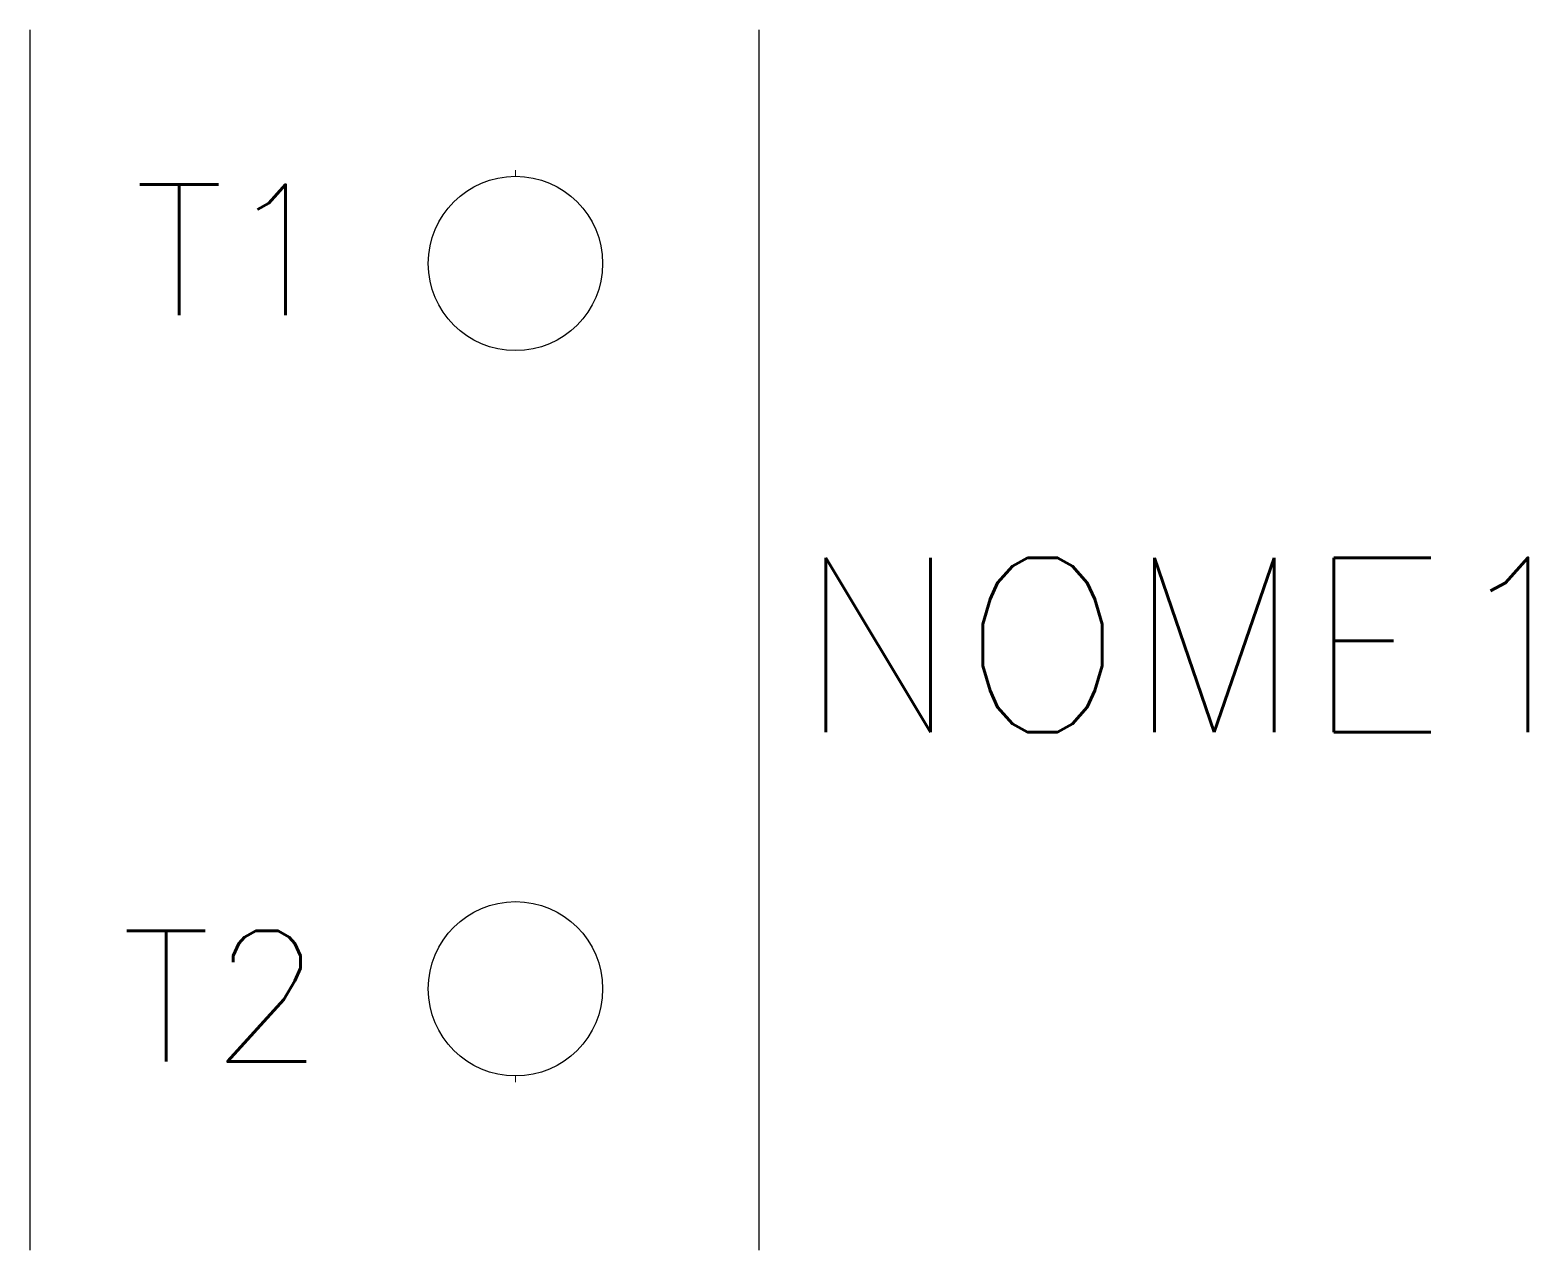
# Model space of a CAD drawing. Extents: x 38.2 to 55.4, y 27.9 to 41.9.
import ezdxf

# ---------------------------------------------------------------- set-up
doc = ezdxf.new("R2010")
doc.units = 0
doc.header["$LTSCALE"] = 10
doc.header["$MEASUREMENT"] = 0
doc.layers.get('0').update_dxf_attribs({"linetype": 'CONTINUOUS'})
doc.styles.add('ROMANS', font='romans', dxfattribs={"height": 0.2})

msp = doc.modelspace()

# ---------------------------------------------------------------- linework, layer by layer
at = {"color": 7}
for p, q in [((38.206, 41.935), (38.206, 27.936)), ((46.571, 41.935), (46.571, 27.936))]:
    msp.add_line(p, q, dxfattribs=at)
at = {"lineweight": 5}
for p, q in [((43.777, 40.256), (43.777, 40.327)), ((43.777, 29.864), (43.777, 29.934))]:
    msp.add_line(p, q, dxfattribs=at)
for centre in [(43.777, 39.256), (43.777, 30.934)]:
    msp.add_circle(centre, 1)

# ---------------------------------------------------------------- texts
at = {"color": 7, "style": 'ROMANS'}
for tag, p in [('T1', (39.404, 38.661)), ('T2', (39.253, 30.098))]:
    msp.add_attdef(tag, p, '', height=1.5, dxfattribs=at)
at = {"lineweight": 5, "style": 'ROMANS'}
msp.add_attdef('NOME1', (46.996, 33.879), '', height=2, dxfattribs=at)

doc.saveas('drawing.dxf')
